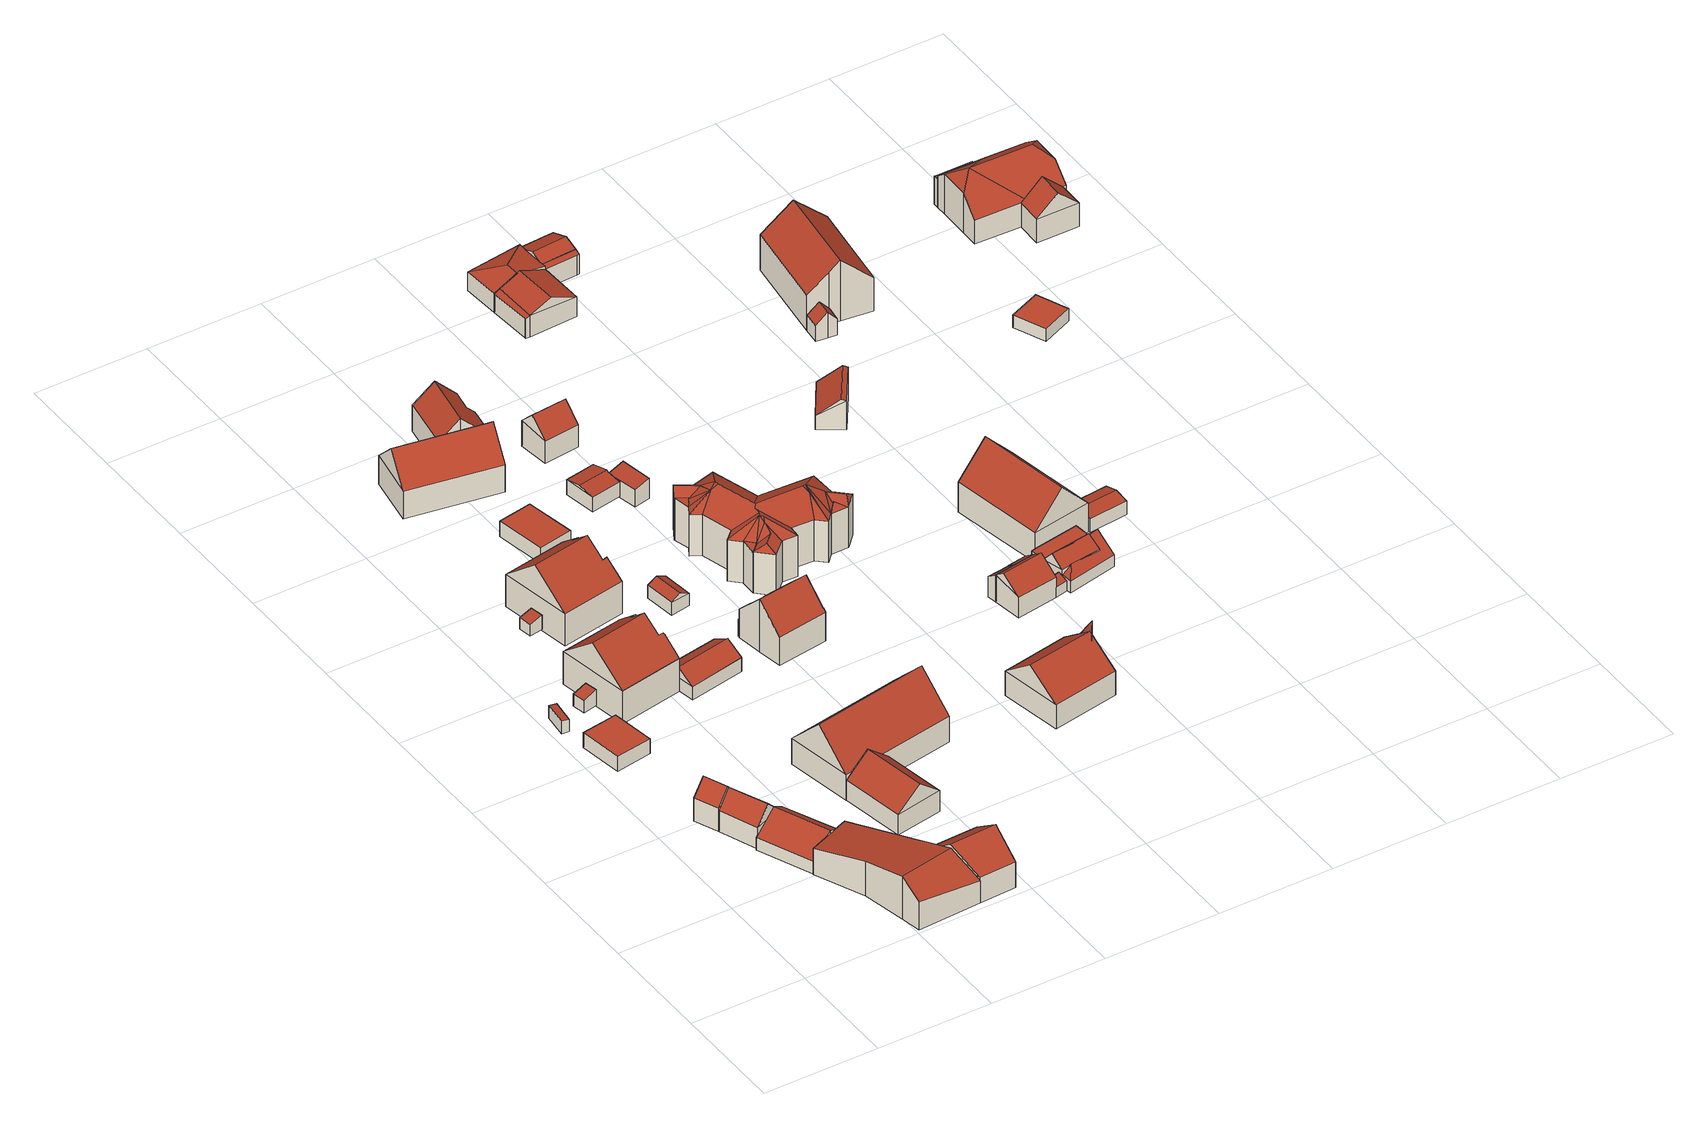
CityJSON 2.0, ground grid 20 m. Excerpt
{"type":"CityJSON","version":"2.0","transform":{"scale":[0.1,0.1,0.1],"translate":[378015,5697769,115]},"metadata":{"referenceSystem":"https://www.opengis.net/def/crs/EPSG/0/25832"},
"CityObjects":{
"building1":{"type":"Building","attributes":{"Gemeindeschluessel":"05911000","Geometrietyp2DReferenz":"3000","function":"31001_2520","roofType":"3100","measuredHeight":6.85,"storeysAboveGround":1},"geometry":[{"type":"Solid","lod":"2","boundaries":[[[[0,1,2,3]],[[4,5,1,0]],[[6,7,5,4]],[[3,2,7,6]],[[0,8,4]],[[6,9,3]],[[3,9,8,0]],[[4,8,9,6]],[[1,5,7,2]]]],"semantics":{"surfaces":[{"type":"WallSurface"},{"type":"RoofSurface"},{"type":"GroundSurface"}],"values":[[0,0,0,0,0,0,1,1,2]]}}]},
"building2":{"type":"Building","attributes":{"Gemeindeschluessel":"05911000","Geometrietyp2DReferenz":"3000","function":"51009_1610","roofType":"2100","measuredHeight":2.5},"geometry":[{"type":"Solid","lod":"2","boundaries":[[[[10,11,12,13]],[[14,15,11,10]],[[16,17,15,14]],[[13,12,17,16]],[[14,10,13,16]],[[11,15,17,12]]]],"semantics":{"surfaces":[{"type":"WallSurface"},{"type":"RoofSurface"},{"type":"GroundSurface"}],"values":[[0,0,0,0,1,2]]}}]},
"building3":{"type":"Building","attributes":{"Gemeindeschluessel":"05911000","Geometrietyp2DReferenz":"3000","function":"31001_2721","roofType":"5000","measuredHeight":6.72,"storeysAboveGround":1},"geometry":[{"type":"Solid","lod":"2","boundaries":[[[[18,1,5,19]],[[20,21,1,18]],[[22,23,21,20]],[[24,25,23,22]],[[19,5,25,24]],[[22,20,18,26,27]],[[27,26,19,24]],[[19,26,18]],[[22,27,24]],[[1,21,23,25,5]]]],"semantics":{"surfaces":[{"type":"WallSurface"},{"type":"RoofSurface"},{"type":"GroundSurface"}],"values":[[0,0,0,0,0,1,1,0,0,2]]}}]},
"building4":{"type":"Building","attributes":{"Gemeindeschluessel":"05911000","Geometrietyp2DReferenz":"3000","function":"51009_1611","roofType":"1000","measuredHeight":2.76},"geometry":[{"type":"Solid","lod":"2","boundaries":[[[[28,29,30,31]],[[32,33,29,28]],[[34,35,33,32]],[[31,30,35,34]],[[32,28,31,34]],[[29,33,35,30]]]],"semantics":{"surfaces":[{"type":"WallSurface"},{"type":"RoofSurface"},{"type":"GroundSurface"}],"values":[[0,0,0,0,1,2]]}}]},
"building5":{"type":"Building","attributes":{"Gemeindeschluessel":"05911000","Geometrietyp2DReferenz":"3000","function":"31001_2721","roofType":"3100","measuredHeight":5.11,"storeysAboveGround":1},"geometry":[{"type":"Solid","lod":"2","boundaries":[[[[36,37,38,39]],[[40,41,37,36]],[[42,43,41,40]],[[44,45,43,42]],[[46,47,45,44]],[[48,49,47,46]],[[50,51,49,48]],[[39,38,51,50]],[[44,42,40,36,46]],[[39,50,48,46,36]],[[37,41,43,45,47,49,51,38]]]],"semantics":{"surfaces":[{"type":"WallSurface"},{"type":"RoofSurface"},{"type":"GroundSurface"}],"values":[[0,0,0,0,0,0,0,0,1,1,2]]}}]},
"building6":{"type":"Building","attributes":{"Gemeindeschluessel":"05911000","Geometrietyp2DReferenz":"3000","function":"51009_1610","roofType":"2100","measuredHeight":2.95},"geometry":[{"type":"Solid","lod":"2","boundaries":[[[[52,53,54,55]],[[56,57,53,52]],[[58,59,57,56]],[[55,54,59,58]],[[56,52,55,58]],[[53,57,59,54]]]],"semantics":{"surfaces":[{"type":"WallSurface"},{"type":"RoofSurface"},{"type":"GroundSurface"}],"values":[[0,0,0,0,1,2]]}}]},
"building7":{"type":"Building","attributes":{"Gemeindeschluessel":"05911000","Geometrietyp2DReferenz":"3000","function":"31001_2721"},"children":["building7-1","building7-2"]},
"building7-1":{"type":"BuildingPart","attributes":{"roofType":"3100","measuredHeight":7.82,"storeysAboveGround":1},"parents":["building7"],"geometry":[{"type":"Solid","lod":"2","boundaries":[[[[60,61,62,63]],[[64,65,61,60]],[[66,67,65,64]],[[68,69,67,66]],[[70,71,72,69,68]],[[73,74,75,76]],[[63,62,74,73]],[[77,70,68,66,64,60,63,78]],[[73,76,79,78,63]],[[61,65,67,69,72,80,75,74,62]],[[71,70,77]],[[72,71,81,80]],[[71,77,78,81]],[[81,79,76,75,80]],[[81,78,79]]]],"semantics":{"surfaces":[{"type":"WallSurface"},{"type":"RoofSurface"},{"type":"GroundSurface"},{"type":"ClosureSurface"}],"values":[[0,0,0,0,0,0,0,1,1,2,0,3,3,3,3]]}}]},
"building7-2":{"type":"BuildingPart","attributes":{"roofType":"3100","measuredHeight":8.5,"storeysAboveGround":1},"parents":["building7"],"geometry":[{"type":"Solid","lod":"2","boundaries":[[[[82,83,72,71]],[[84,85,83,82]],[[86,76,75,85,84]],[[82,87,84]],[[71,77,88,87,82]],[[84,87,88,86]],[[83,85,75,80,72]],[[86,79,76]],[[80,81,71,72]],[[75,76,79,81,80]],[[77,78,79,86,88]],[[77,71,81,78]],[[81,79,78]]]],"semantics":{"surfaces":[{"type":"WallSurface"},{"type":"RoofSurface"},{"type":"GroundSurface"},{"type":"ClosureSurface"}],"values":[[0,0,0,0,1,1,2,0,3,3,0,3,3]]}}]},
"building8":{"type":"Building","attributes":{"Gemeindeschluessel":"05911000","Geometrietyp2DReferenz":"3000","function":"31001_1010","roofType":"5000","measuredHeight":11.48,"storeysAboveGround":2},"address":[{"country":"Germany","locality":"Bochum","thoroughfareNumber":"3","thoroughfareName":"Oveneystr."}],"geometry":[{"type":"Solid","lod":"2","boundaries":[[[[89,90,91,92]],[[93,94,90,89]],[[95,96,94,93]],[[97,98,96,95]],[[99,100,98,97]],[[101,102,100,99]],[[103,104,102,101]],[[105,106,104,103]],[[92,91,106,105]],[[107,92,105,108,109,110]],[[111,109,108,112,113,114,115]],[[115,114,99,97]],[[114,113,101,99]],[[113,112,103,101]],[[112,108,105,103]],[[111,115,97,95]],[[110,109,111,95,93]],[[107,110,93,89]],[[107,89,92]],[[90,94,96,98,100,102,104,106,91]]]],"semantics":{"surfaces":[{"type":"WallSurface"},{"type":"RoofSurface"},{"type":"GroundSurface"}],"values":[[0,0,0,0,0,0,0,0,0,1,1,0,0,0,0,0,0,0,0,2]]}}]},
"building9":{"type":"Building","attributes":{"Gemeindeschluessel":"05911000","Geometrietyp2DReferenz":"3000","function":"51009_1610","roofType":"2100","measuredHeight":2.68},"geometry":[{"type":"Solid","lod":"2","boundaries":[[[[116,117,118,119]],[[120,121,117,116]],[[122,123,121,120]],[[119,118,123,122]],[[120,116,119,122]],[[117,121,123,118]]]],"semantics":{"surfaces":[{"type":"WallSurface"},{"type":"RoofSurface"},{"type":"GroundSurface"}],"values":[[0,0,0,0,1,2]]}}]},
"building10":{"type":"Building","attributes":{"Gemeindeschluessel":"05911000","Geometrietyp2DReferenz":"3000","function":"31001_1222","roofType":"3100","measuredHeight":7.35,"storeysAboveGround":1},"geometry":[{"type":"Solid","lod":"2","boundaries":[[[[124,125,126,127]],[[128,129,125,124]],[[130,131,129,128]],[[127,126,131,130]],[[124,132,128]],[[130,133,127]],[[127,133,132,124]],[[128,132,133,130]],[[125,129,131,126]]]],"semantics":{"surfaces":[{"type":"WallSurface"},{"type":"RoofSurface"},{"type":"GroundSurface"}],"values":[[0,0,0,0,0,0,1,1,2]]}}]},
"building11":{"type":"Building","attributes":{"Gemeindeschluessel":"05911000","Geometrietyp2DReferenz":"3000","function":"31001_1010","roofType":"5000","measuredHeight":11.39,"storeysAboveGround":2},"address":[{"country":"Germany","locality":"Bochum","thoroughfareNumber":"1","thoroughfareName":"Oveneystr."}],"geometry":[{"type":"Solid","lod":"2","boundaries":[[[[134,135,136,137]],[[138,139,135,134]],[[140,141,139,138]],[[142,143,141,140]],[[144,145,143,142]],[[146,147,145,144]],[[148,149,147,146]],[[137,136,149,148]],[[138,134,137,150,151,140]],[[144,142,151,150,148,146]],[[140,151,142]],[[148,150,137]],[[135,139,141,143,145,147,149,136]]]],"semantics":{"surfaces":[{"type":"WallSurface"},{"type":"RoofSurface"},{"type":"GroundSurface"}],"values":[[0,0,0,0,0,0,0,0,1,1,0,0,2]]}}]},
"building12":{"type":"Building","attributes":{"Gemeindeschluessel":"05911000","Geometrietyp2DReferenz":"3000","function":"31001_2463","roofType":"5000","measuredHeight":4.4,"storeysAboveGround":1},"geometry":[{"type":"Solid","lod":"2","boundaries":[[[[152,153,154,155]],[[156,157,153,152]],[[158,159,157,156]],[[160,161,159,158]],[[155,154,161,160]],[[162,163,164,165]],[[165,164,166,156,167]],[[166,164,163,160,158]],[[166,158,156]],[[162,165,167,152,155]],[[167,156,152]],[[163,162,155,160]],[[153,157,159,161,154]]]],"semantics":{"surfaces":[{"type":"WallSurface"},{"type":"RoofSurface"},{"type":"GroundSurface"}],"values":[[0,0,0,0,0,1,1,0,0,0,0,0,2]]}}]},
"building13":{"type":"Building","attributes":{"Gemeindeschluessel":"05911000","Geometrietyp2DReferenz":"3000","function":"31001_1221","roofType":"5000","measuredHeight":10.91,"storeysAboveGround":2},"address":[{"country":"Germany","locality":"Bochum","thoroughfareNumber":"6","thoroughfareName":"Oveneystr."}],"geometry":[{"type":"Solid","lod":"2","boundaries":[[[[168,169,170,171]],[[172,173,169,168]],[[174,175,173,172]],[[171,170,175,174]],[[176,168,171,177]],[[176,177,174,172]],[[174,177,171]],[[168,176,172]],[[169,173,175,170]]]],"semantics":{"surfaces":[{"type":"WallSurface"},{"type":"RoofSurface"},{"type":"GroundSurface"}],"values":[[0,0,0,0,1,1,0,0,2]]}}]},
"building14":{"type":"Building","attributes":{"Gemeindeschluessel":"05911000","Geometrietyp2DReferenz":"3000","function":"31001_2463","roofType":"1000","measuredHeight":2.98,"storeysAboveGround":1},"geometry":[{"type":"Solid","lod":"2","boundaries":[[[[178,179,180,181]],[[182,183,179,178]],[[184,185,183,182]],[[181,180,185,184]],[[182,178,181,184]],[[179,183,185,180]]]],"semantics":{"surfaces":[{"type":"WallSurface"},{"type":"RoofSurface"},{"type":"GroundSurface"}],"values":[[0,0,0,0,1,2]]}}]},
"building15":{"type":"Building","attributes":{"Gemeindeschluessel":"05911000","Geometrietyp2DReferenz":"3000","function":"31001_1010"},"address":[{"country":"Germany","locality":"Bochum","thoroughfareNumber":"463","thoroughfareName":"Kemnader Str."}],"children":["building15-1","building15-2"]},
"building15-1":{"type":"BuildingPart","attributes":{"roofType":"5000","measuredHeight":8.26,"storeysAboveGround":2},"parents":["building15"],"geometry":[{"type":"Solid","lod":"2","boundaries":[[[[186,187,188,189]],[[190,191,187,186]],[[192,193,191,190]],[[194,195,193,192]],[[196,197,195,194]],[[198,199,197,196]],[[200,201,199,198]],[[202,203,204,205]],[[189,188,203,202]],[[206,200,198,196,194,192,190,186,189,207]],[[202,205,208,207,189]],[[187,191,193,195,197,199,201,209,204,203,188]],[[206,207,210]],[[201,200,206,210,209]],[[210,207,208]],[[210,208,205,204,209]]]],"semantics":{"surfaces":[{"type":"WallSurface"},{"type":"RoofSurface"},{"type":"GroundSurface"},{"type":"ClosureSurface"}],"values":[[0,0,0,0,0,0,0,0,0,1,1,2,0,3,0,3]]}}]},
"building15-2":{"type":"BuildingPart","attributes":{"roofType":"3100","measuredHeight":9.89,"storeysAboveGround":2},"parents":["building15"],"geometry":[{"type":"Solid","lod":"2","boundaries":[[[[211,212,213,214]],[[215,204,212,211]],[[205,204,215]],[[216,217,201,200,218]],[[214,213,217,216]],[[219,220,214,216]],[[211,220,219,218,206,210,208,215]],[[219,216,218]],[[220,211,214]],[[212,204,209,201,217,213]],[[215,208,205]],[[206,218,200]],[[209,210,206,200,201]],[[204,205,208,210,209]]]],"semantics":{"surfaces":[{"type":"WallSurface"},{"type":"RoofSurface"},{"type":"GroundSurface"},{"type":"ClosureSurface"}],"values":[[0,0,0,0,0,1,1,0,0,2,0,0,3,3]]}}]},
"building16":{"type":"Building","attributes":{"Gemeindeschluessel":"05911000","Geometrietyp2DReferenz":"3000","function":"31001_2463","roofType":"3100","measuredHeight":3.27,"storeysAboveGround":1},"geometry":[{"type":"Solid","lod":"2","boundaries":[[[[221,222,223,224]],[[225,226,222,221]],[[227,228,226,225]],[[224,223,228,227]],[[221,229,225]],[[227,230,224]],[[224,230,229,221]],[[225,229,230,227]],[[222,226,228,223]]]],"semantics":{"surfaces":[{"type":"WallSurface"},{"type":"RoofSurface"},{"type":"GroundSurface"}],"values":[[0,0,0,0,0,0,1,1,2]]}}]},
"building17":{"type":"Building","attributes":{"Gemeindeschluessel":"05911000","Geometrietyp2DReferenz":"3000","function":"31001_1010"},"address":[{"country":"Germany","locality":"Bochum","thoroughfareNumber":"5","thoroughfareName":"Oveneystr."}],"children":["building17-1","building17-2"]},
"building17-1":{"type":"BuildingPart","attributes":{"roofType":"3100","measuredHeight":3.64,"storeysAboveGround":2},"parents":["building17"],"geometry":[{"type":"Solid","lod":"2","boundaries":[[[[231,232,233,234]],[[235,236,232,231]],[[237,238,236,235]],[[239,240,238,237]],[[241,242,243,244]],[[234,233,242,241]],[[239,237,235,231,234,245]],[[241,244,245,234]],[[232,236,238,240,246,243,242,233]],[[240,239,245,246]],[[243,246,245,244]]]],"semantics":{"surfaces":[{"type":"WallSurface"},{"type":"RoofSurface"},{"type":"GroundSurface"},{"type":"ClosureSurface"}],"values":[[0,0,0,0,0,0,1,1,2,3,3]]}}]},
"building17-2":{"type":"BuildingPart","attributes":{"roofType":"3100","measuredHeight":9.78,"storeysAboveGround":2},"parents":["building17"],"geometry":[{"type":"Solid","lod":"2","boundaries":[[[[247,240,239,248]],[[249,250,240,247]],[[251,252,250,249]],[[253,254,252,251]],[[255,256,254,253]],[[257,258,256,255]],[[259,260,258,257]],[[261,262,260,259]],[[263,264,262,261]],[[265,243,264,263]],[[244,243,265]],[[259,257,255,253,251,261]],[[249,247,248,265,263,261,251]],[[246,240,250,252,254,256,258,260,262,264,243]],[[245,244,265,248,239]],[[240,246,245,239]],[[246,243,244,245]]]],"semantics":{"surfaces":[{"type":"WallSurface"},{"type":"RoofSurface"},{"type":"GroundSurface"},{"type":"ClosureSurface"}],"values":[[0,0,0,0,0,0,0,0,0,0,0,1,1,2,0,3,3]]}}]},
"building18":{"type":"Building","attributes":{"Gemeindeschluessel":"05911000","Geometrietyp2DReferenz":"3000","function":"31001_2463","roofType":"5000","measuredHeight":3.3,"storeysAboveGround":1},"geometry":[{"type":"Solid","lod":"2","boundaries":[[[[266,267,268,269]],[[270,271,267,266]],[[272,273,271,270]],[[274,275,273,272]],[[269,268,275,274]],[[276,266,269,277]],[[270,276,277,274,272]],[[274,277,269]],[[266,276,270]],[[267,271,273,275,268]]]],"semantics":{"surfaces":[{"type":"WallSurface"},{"type":"RoofSurface"},{"type":"GroundSurface"}],"values":[[0,0,0,0,0,1,1,0,0,2]]}}]},
"building19":{"type":"Building","attributes":{"Gemeindeschluessel":"05911000","Geometrietyp2DReferenz":"3000","function":"31001_2463","roofType":"2100","measuredHeight":3.76,"storeysAboveGround":1},"geometry":[{"type":"Solid","lod":"2","boundaries":[[[[278,279,280,281]],[[282,283,279,278]],[[284,285,283,282]],[[286,287,285,284]],[[281,280,287,286]],[[284,282,278,281,286]],[[279,283,285,287,280]]]],"semantics":{"surfaces":[{"type":"WallSurface"},{"type":"RoofSurface"},{"type":"GroundSurface"}],"values":[[0,0,0,0,0,1,2]]}}]},
"building20":{"type":"Building","attributes":{"Gemeindeschluessel":"05911000","Geometrietyp2DReferenz":"3000","function":"31001_1010","roofType":"3100","measuredHeight":7.2,"storeysAboveGround":1},"geometry":[{"type":"Solid","lod":"2","boundaries":[[[[288,289,290,291]],[[292,293,289,288]],[[294,295,293,292]],[[291,290,295,294]],[[288,296,292]],[[294,297,291]],[[291,297,296,288]],[[292,296,297,294]],[[289,293,295,290]]]],"semantics":{"surfaces":[{"type":"WallSurface"},{"type":"RoofSurface"},{"type":"GroundSurface"}],"values":[[0,0,0,0,0,0,1,1,2]]}}]},
"building21":{"type":"Building","attributes":{"Gemeindeschluessel":"05911000","Geometrietyp2DReferenz":"3000","function":"31001_1010"},"address":[{"country":"Germany","locality":"Bochum","thoroughfareNumber":"8","thoroughfareName":"Oveneystr."}],"children":["building21-1","building21-2"]},
"building21-1":{"type":"BuildingPart","attributes":{"roofType":"5000","measuredHeight":8.84,"storeysAboveGround":1},"parents":["building21"],"geometry":[{"type":"Solid","lod":"2","boundaries":[[[[298,299,300,301]],[[302,303,299,298]],[[304,305,306,303,302]],[[307,308,309,310]],[[301,300,308,307]],[[311,304,302,298,312,313]],[[310,313,312,301,307]],[[301,312,298]],[[299,303,306,309,308,300]],[[305,304,314]],[[306,305,314,310,309]],[[314,304,311]],[[314,311,313,310]]]],"semantics":{"surfaces":[{"type":"WallSurface"},{"type":"RoofSurface"},{"type":"GroundSurface"},{"type":"ClosureSurface"}],"values":[[0,0,0,0,0,1,1,0,2,0,3,0,3]]}}]},
"building21-2":{"type":"BuildingPart","attributes":{"roofType":"2100","measuredHeight":9.35,"storeysAboveGround":1},"parents":["building21"],"geometry":[{"type":"Solid","lod":"2","boundaries":[[[[315,316,306,305]],[[317,310,309,316,315]],[[305,314,311,317,315]],[[306,316,309]],[[313,310,317,311]],[[306,309,310,314,305]],[[310,313,311,314]]]],"semantics":{"surfaces":[{"type":"WallSurface"},{"type":"RoofSurface"},{"type":"GroundSurface"},{"type":"ClosureSurface"}],"values":[[0,0,1,2,0,3,3]]}}]},
"building22":{"type":"Building","attributes":{"Gemeindeschluessel":"05911000","Geometrietyp2DReferenz":"3000","function":"31001_1010"},"address":[{"country":"Germany","locality":"Bochum","thoroughfareNumber":"7","thoroughfareName":"Oveneystr."}],"children":["building22-1","building22-2","building22-3","building22-4"]},
"building22-1":{"type":"BuildingPart","attributes":{"roofType":"5000","measuredHeight":10.61,"storeysAboveGround":2},"parents":["building22"],"geometry":[{"type":"Solid","lod":"2","boundaries":[[[[318,319,320,321,322]],[[323,324,325,326]],[[327,328,324,323]],[[329,330,328,327]],[[331,332,330,329]],[[333,334,335,332,331]],[[336,337,338,339]],[[340,341,337,336]],[[342,343,341,340]],[[344,345,343,342]],[[346,347,345,344]],[[348,349,347,346]],[[350,351,349,348]],[[352,353,354,351,350]],[[355,356,357,358,359]],[[360,361,356,355]],[[362,363,361,360]],[[364,365,363,362]],[[366,367,365,364]],[[322,321,367,366]],[[368,366,364,369]],[[370,371,369,364,362,372]],[[373,374,372,362,360,375]],[[360,355,375]],[[359,376,377,378]],[[359,378,379]],[[355,359,379]],[[375,355,379]],[[379,373,375]],[[380,378,377,381,352,382]],[[352,350,382]],[[382,350,348,380]],[[378,380,348,346,379]],[[374,373,379,346,344,383]],[[384,383,344,342,385]],[[385,342,340,386]],[[387,386,340,336,388]],[[336,339,388]],[[388,339,389,387]],[[390,384,385]],[[390,385,386]],[[390,386,387]],[[390,387,389]],[[390,389,391,333]],[[333,331,390]],[[331,329,390]],[[372,374,383,384,390,329,327,370]],[[370,327,323,371]],[[368,369,371]],[[392,393,368]],[[392,368,371]],[[326,392,371]],[[371,323,326]],[[393,392,394,318,395]],[[318,322,395]],[[393,395,322,366,368]],[[320,396,325,324,328,330,332,335,397,338,337,341,343,345,347,349,351,354,398,357,356,361,363,365,367,321]],[[319,318,394]],[[320,319,394,392,396]],[[396,392,326,325]],[[334,333,391]],[[335,334,391,389,397]],[[397,389,339,338]],[[353,352,381]],[[354,353,381,377,398]],[[376,359,358]],[[398,377,376,358,357]]]],"semantics":{"surfaces":[{"type":"WallSurface"},{"type":"RoofSurface"},{"type":"GroundSurface"},{"type":"ClosureSurface"}],"values":[[0,0,0,0,0,0,0,0,0,0,0,0,0,0,0,0,0,0,0,0,1,1,1,1,1,1,1,1,1,1,1,1,1,1,1,1,1,0,1,1,1,1,1,1,1,1,1,1,1,1,1,1,1,1,1,1,2,0,3,3,0,3,3,0,3,0,3]]}}]},
"building22-2":{"type":"BuildingPart","attributes":{"roofType":"2100","measuredHeight":7.9,"storeysAboveGround":2},"parents":["building22"],"geometry":[{"type":"Solid","lod":"2","boundaries":[[[[399,339,338,335,334]],[[399,334,391,400]],[[338,397,335]],[[339,399,400,389]],[[397,338,339,389]],[[389,400,391]],[[335,397,389,391,334]]]],"semantics":{"surfaces":[{"type":"WallSurface"},{"type":"RoofSurface"},{"type":"GroundSurface"},{"type":"ClosureSurface"}],"values":[[0,1,2,0,3,0,3]]}}]},
"building22-3":{"type":"BuildingPart","attributes":{"roofType":"2100","measuredHeight":8.3,"storeysAboveGround":2},"parents":["building22"],"geometry":[{"type":"Solid","lod":"2","boundaries":[[[[358,357,354,353]],[[381,401,376,358,353]],[[398,354,357]],[[376,401,377]],[[357,358,376,377,398]],[[377,401,381]],[[354,398,377,381,353]]]],"semantics":{"surfaces":[{"type":"WallSurface"},{"type":"RoofSurface"},{"type":"GroundSurface"},{"type":"ClosureSurface"}],"values":[[0,1,2,0,3,0,3]]}}]},
"building22-4":{"type":"BuildingPart","attributes":{"roofType":"2100","measuredHeight":7.89,"storeysAboveGround":2},"parents":["building22"],"geometry":[{"type":"Solid","lod":"2","boundaries":[[[[402,326,325,320,319]],[[402,319,394,403]],[[325,396,320]],[[326,402,403,392]],[[396,325,326,392]],[[392,403,394]],[[320,396,392,394,319]]]],"semantics":{"surfaces":[{"type":"WallSurface"},{"type":"RoofSurface"},{"type":"GroundSurface"},{"type":"ClosureSurface"}],"values":[[0,1,2,0,3,0,3]]}}]},
"building23":{"type":"Building","attributes":{"Gemeindeschluessel":"05911000","Geometrietyp2DReferenz":"3000","function":"31001_1010"},"children":["building23-1","building23-2","building23-3"]},
"building23-1":{"type":"BuildingPart","attributes":{"roofType":"2100","measuredHeight":2.54,"storeysAboveGround":1},"parents":["building23"],"geometry":[{"type":"Solid","lod":"2","boundaries":[[[[404,405,406,407]],[[408,409,405,404]],[[410,411,409,408]],[[404,407,410,408]],[[406,405,409,411]],[[411,410,407,406]]]],"semantics":{"surfaces":[{"type":"WallSurface"},{"type":"RoofSurface"},{"type":"GroundSurface"},{"type":"ClosureSurface"}],"values":[[0,0,0,1,2,3]]}}]},
"building23-2":{"type":"BuildingPart","attributes":{"roofType":"2100","measuredHeight":5,"storeysAboveGround":1},"parents":["building23"],"geometry":[{"type":"Solid","lod":"2","boundaries":[[[[412,413,414,415]],[[416,417,413,412]],[[418,419,417,416]],[[416,412,415,418]],[[413,417,419,414]],[[419,418,415,414]]]],"semantics":{"surfaces":[{"type":"WallSurface"},{"type":"RoofSurface"},{"type":"GroundSurface"},{"type":"ClosureSurface"}],"values":[[0,0,0,1,2,3]]}}]},
"building23-3":{"type":"BuildingPart","attributes":{"roofType":"5000","measuredHeight":6.33,"storeysAboveGround":1},"parents":["building23"],"geometry":[{"type":"Solid","lod":"2","boundaries":[[[[420,415,414,421,422]],[[422,421,411,410,423]],[[424,425,422,423]],[[426,420,425,424]],[[422,425,420]],[[426,424,423]],[[414,419,427,406,411,421]],[[419,418,415,420,426,427]],[[414,415,418,419]],[[410,407,406,427,426,423]],[[411,406,407,410]]]],"semantics":{"surfaces":[{"type":"WallSurface"},{"type":"RoofSurface"},{"type":"GroundSurface"},{"type":"ClosureSurface"}],"values":[[0,0,1,1,0,0,2,0,3,0,3]]}}]},
"building24":{"type":"Building","attributes":{"Gemeindeschluessel":"05911000","Geometrietyp2DReferenz":"3000","function":"51009_1610","roofType":"2100","measuredHeight":5.07},"geometry":[{"type":"Solid","lod":"2","boundaries":[[[[426,427,428,429]],[[418,419,427,426]],[[430,417,419,418]],[[429,428,417,430]],[[418,426,429,430]],[[427,419,417,428]]]],"semantics":{"surfaces":[{"type":"WallSurface"},{"type":"RoofSurface"},{"type":"GroundSurface"}],"values":[[0,0,0,0,1,2]]}}]},
"building25":{"type":"Building","attributes":{"Gemeindeschluessel":"05911000","Geometrietyp2DReferenz":"3000","function":"31001_1010"},"address":[{"country":"Germany","locality":"Bochum","thoroughfareNumber":"461","thoroughfareName":"Kemnader Str."}],"children":["building25-1","building25-2","building25-3","building25-4","building25-5"]},
"building25-1":{"type":"BuildingPart","attributes":{"roofType":"3100","measuredHeight":4.91,"storeysAboveGround":1},"parents":["building25"],"geometry":[{"type":"Solid","lod":"2","boundaries":[[[[431,432,433,434]],[[435,436,432,431]],[[431,437,435]],[[434,438,439,437,431]],[[435,437,439,440,441]],[[432,436,442,433]],[[442,436,435,441]],[[433,442,441,434]],[[439,438,440]],[[440,438,434,441]]]],"semantics":{"surfaces":[{"type":"WallSurface"},{"type":"RoofSurface"},{"type":"GroundSurface"},{"type":"ClosureSurface"}],"values":[[0,0,0,1,1,2,3,3,0,3]]}}]},
"building25-2":{"type":"BuildingPart","attributes":{"roofType":"2100","measuredHeight":3.97,"storeysAboveGround":1},"parents":["building25"],"geometry":[{"type":"Solid","lod":"2","boundaries":[[[[443,444,436,435]],[[445,446,444,443]],[[447,448,446,445]],[[443,435,441,447,445]],[[442,436,444,446,448]],[[447,441,442,448]],[[442,441,435,436]]]],"semantics":{"surfaces":[{"type":"WallSurface"},{"type":"RoofSurface"},{"type":"GroundSurface"},{"type":"ClosureSurface"}],"values":[[0,0,0,1,2,3,3]]}}]},
"building25-3":{"type":"BuildingPart","attributes":{"roofType":"5000","measuredHeight":5.28,"storeysAboveGround":1},"parents":["building25"],"geometry":[{"type":"Solid","lod":"2","boundaries":[[[[449,450,451,452,453]],[[454,434,433,450,449]],[[449,455,454]],[[453,456,457,458,455,449]],[[459,460,440,438,454,455,458]],[[451,450,433,442,448,461,462]],[[452,456,453]],[[451,462,456,452]],[[441,440,460,463,447]],[[434,454,438]],[[433,434,441,442]],[[434,438,440,441]],[[448,442,441,447]],[[463,460,459]],[[448,447,463,464,461]],[[463,459,458,464]],[[462,461,464,456]],[[464,458,457,456]]]],"semantics":{"surfaces":[{"type":"WallSurface"},{"type":"RoofSurface"},{"type":"GroundSurface"},{"type":"ClosureSurface"}],"values":[[0,0,1,1,1,2,0,3,0,0,3,3,3,0,3,3,3,3]]}}]},
"building25-4":{"type":"BuildingPart","attributes":{"roofType":"3100","measuredHeight":5.53,"storeysAboveGround":1},"parents":["building25"],"geometry":[{"type":"Solid","lod":"2","boundaries":[[[[465,466,448,463]],[[467,468,466,465]],[[465,469,467]],[[463,459,470,469,465]],[[467,469,470,457,456]],[[466,468,462,461,448]],[[468,467,456,462]],[[448,461,464,463]],[[461,462,456,464]],[[470,459,458,457]],[[458,459,463,464]],[[457,458,464,456]]]],"semantics":{"surfaces":[{"type":"WallSurface"},{"type":"RoofSurface"},{"type":"GroundSurface"},{"type":"ClosureSurface"}],"values":[[0,0,0,1,1,2,3,3,3,0,3,3]]}}]},
"building25-5":{"type":"BuildingPart","attributes":{"roofType":"2100","measuredHeight":3.93,"storeysAboveGround":1},"parents":["building25"],"geometry":[{"type":"Solid","lod":"2","boundaries":[[[[452,451,471,472]],[[473,474,468,467]],[[472,471,474,473]],[[467,456,452,472,473]],[[451,462,468,474,471]],[[451,452,456,462]],[[456,462,456,467]],[[468,462,456,467]]]],"semantics":{"surfaces":[{"type":"WallSurface"},{"type":"RoofSurface"},{"type":"GroundSurface"},{"type":"ClosureSurface"}],"values":[[0,0,0,1,2,3,0,3]]}}]},
"building26":{"type":"Building","attributes":{"Gemeindeschluessel":"05911000","Geometrietyp2DReferenz":"3000","function":"31001_2723","roofType":"5000","measuredHeight":4.84,"storeysAboveGround":1},"geometry":[{"type":"Solid","lod":"2","boundaries":[[[[475,476,477,478]],[[479,480,476,475]],[[481,482,480,479]],[[483,484,482,481]],[[485,486,484,483]],[[478,477,486,485]],[[483,487,488,485]],[[488,487,481]],[[488,481,479]],[[488,479,475]],[[475,478,488]],[[485,488,478]],[[481,487,483]],[[476,480,482,484,486,477]]]],"semantics":{"surfaces":[{"type":"WallSurface"},{"type":"RoofSurface"},{"type":"GroundSurface"}],"values":[[0,0,0,0,0,0,1,1,1,1,1,0,0,2]]}}]},
"building27":{"type":"Building","attributes":{"Gemeindeschluessel":"05911000","Geometrietyp2DReferenz":"3000","function":"51009_1610","roofType":"5000","measuredHeight":4.65},"geometry":[{"type":"Solid","lod":"2","boundaries":[[[[483,484,486,489]],[[481,482,484,483]],[[490,480,482,481]],[[491,476,480,490]],[[492,493,476,491]],[[494,495,493,492]],[[496,497,495,494]],[[489,486,497,496]],[[489,496,498]],[[499,500,483,498,496,494]],[[499,492,491,490,481,500]],[[489,498,483]],[[483,500,481]],[[492,499,494]],[[484,482,480,476,493,495,497,486]]]],"semantics":{"surfaces":[{"type":"WallSurface"},{"type":"RoofSurface"},{"type":"GroundSurface"}],"values":[[0,0,0,0,0,0,0,0,1,1,1,0,0,0,2]]}}]},
"building28":{"type":"Building","attributes":{"Gemeindeschluessel":"05911000","Geometrietyp2DReferenz":"3000","function":"51009_1610","roofType":"1000","measuredHeight":2.56},"geometry":[{"type":"Solid","lod":"2","boundaries":[[[[501,502,477,478]],[[503,504,502,501]],[[505,506,504,503]],[[507,493,506,505]],[[475,476,493,507]],[[478,477,476,475]],[[507,505,503,501,478,475]],[[502,504,506,493,476,477]]]],"semantics":{"surfaces":[{"type":"WallSurface"},{"type":"RoofSurface"},{"type":"GroundSurface"}],"values":[[0,0,0,0,0,0,1,2]]}}]},
"building29":{"type":"Building","attributes":{"Gemeindeschluessel":"05911000","Geometrietyp2DReferenz":"3000","function":"31001_1010","roofType":"3100","measuredHeight":11.16,"storeysAboveGround":2},"address":[{"country":"Germany","locality":"Bochum","thoroughfareNumber":"10","thoroughfareName":"Oveneystr."}],"geometry":[{"type":"Solid","lod":"2","boundaries":[[[[508,509,510,511]],[[512,504,509,508]],[[513,514,504,512]],[[511,510,514,513]],[[508,515,512]],[[513,516,511]],[[511,516,515,508]],[[512,515,516,513]],[[509,504,514,510]]]],"semantics":{"surfaces":[{"type":"WallSurface"},{"type":"RoofSurface"},{"type":"GroundSurface"}],"values":[[0,0,0,0,0,0,1,1,2]]}}]},
"building30":{"type":"Building","attributes":{"Gemeindeschluessel":"05911000","Geometrietyp2DReferenz":"3000","function":"31001_2723","roofType":"3100","measuredHeight":5.71,"storeysAboveGround":1},"geometry":[{"type":"Solid","lod":"2","boundaries":[[[[517,518,519,520]],[[521,522,518,517]],[[523,524,522,521]],[[520,519,524,523]],[[517,525,521]],[[523,526,520]],[[520,526,525,517]],[[521,525,526,523]],[[518,522,524,519]]]],"semantics":{"surfaces":[{"type":"WallSurface"},{"type":"RoofSurface"},{"type":"GroundSurface"}],"values":[[0,0,0,0,0,0,1,1,2]]}}]},
"building31":{"type":"Building","attributes":{"Gemeindeschluessel":"05911000","Geometrietyp2DReferenz":"3000","function":"31001_1313","roofType":"3100","measuredHeight":3.09,"storeysAboveGround":1},"geometry":[{"type":"Solid","lod":"2","boundaries":[[[[527,528,529,530]],[[531,532,528,527]],[[533,534,532,531]],[[530,529,534,533]],[[527,535,531]],[[533,536,530]],[[530,536,535,527]],[[531,535,536,533]],[[528,532,534,529]]]],"semantics":{"surfaces":[{"type":"WallSurface"},{"type":"RoofSurface"},{"type":"GroundSurface"}],"values":[[0,0,0,0,0,0,1,1,2]]}}]},
"building32":{"type":"Building","attributes":{"Gemeindeschluessel":"05911000","Geometrietyp2DReferenz":"3000","function":"31001_1010"},"address":[{"country":"Germany","locality":"Bochum","thoroughfareNumber":"9","thoroughfareName":"Oveneystr."}],"children":["building32-1","building32-2"]},
"building32-1":{"type":"BuildingPart","attributes":{"roofType":"3100","measuredHeight":11.26,"storeysAboveGround":2},"parents":["building32"],"geometry":[{"type":"Solid","lod":"2","boundaries":[[[[537,538,539,540,541]],[[542,543,544,545,546]],[[547,548,543,542]],[[549,550,548,547]],[[551,552,550,549]],[[541,540,552,551]],[[542,546,537,541,547]],[[551,549,547,541]],[[539,553,544,543,548,550,552,540]],[[545,554,538,537,546]],[[544,553,554,545]],[[553,539,538,554]]]],"semantics":{"surfaces":[{"type":"WallSurface"},{"type":"RoofSurface"},{"type":"GroundSurface"},{"type":"ClosureSurface"}],"values":[[0,0,0,0,0,0,1,1,2,0,3,3]]}}]},
"building32-2":{"type":"BuildingPart","attributes":{"roofType":"3100","measuredHeight":4.75,"storeysAboveGround":2},"parents":["building32"],"geometry":[{"type":"Solid","lod":"2","boundaries":[[[[555,556,557,558]],[[545,544,556,555]],[[559,560,539,538]],[[558,557,560,559]],[[545,555,558,554]],[[559,538,554,558]],[[556,544,553,539,560,557]],[[544,545,554,553]],[[539,553,554,538]]]],"semantics":{"surfaces":[{"type":"WallSurface"},{"type":"RoofSurface"},{"type":"GroundSurface"},{"type":"ClosureSurface"}],"values":[[0,0,0,0,1,1,2,3,3]]}}]},
"building33":{"type":"Building","attributes":{"Gemeindeschluessel":"05911000","Geometrietyp2DReferenz":"3000","function":"31001_2463","roofType":"1000","measuredHeight":2.37,"storeysAboveGround":1},"geometry":[{"type":"Solid","lod":"2","boundaries":[[[[561,562,563,564]],[[565,566,562,561]],[[567,568,566,565]],[[564,563,568,567]],[[565,561,564,567]],[[562,566,568,563]]]],"semantics":{"surfaces":[{"type":"WallSurface"},{"type":"RoofSurface"},{"type":"GroundSurface"}],"values":[[0,0,0,0,1,2]]}}]},
"building34":{"type":"Building","attributes":{"Gemeindeschluessel":"05911000","Geometrietyp2DReferenz":"3000","function":"31001_1010"},"address":[{"country":"Germany","locality":"Bochum","thoroughfareNumber":"11","thoroughfareName":"Oveneystr."}],"children":["building34-1","building34-2","building34-3"]},
"building34-1":{"type":"BuildingPart","attributes":{"roofType":"3300","measuredHeight":9.49,"storeysAboveGround":1},"parents":["building34"],"geometry":[{"type":"Solid","lod":"2","boundaries":[[[[569,570,571,572]],[[573,574,570,569]],[[575,576,577,574,573]],[[578,579,580,581]],[[582,583,579,578]],[[584,585,583,582]],[[586,587,585,584]],[[588,589,587,586]],[[590,591,589,588]],[[592,591,590]],[[593,594,595]],[[572,571,593,595]],[[584,596,586]],[[569,597,573]],[[582,578,597,596,584]],[[581,598,599,575,573,597,578]],[[590,588,586,596,597,600]],[[572,595,600,597,569]],[[570,574,577,601,580,579,583,585,587,589,591,602,593,571]],[[576,575,599,603]],[[601,577,576,603]],[[603,599,598]],[[580,601,603,598,581]],[[592,590,600,604]],[[591,592,604,602]],[[604,600,595,594]],[[604,594,593,602]]]],"semantics":{"surfaces":[{"type":"WallSurface"},{"type":"RoofSurface"},{"type":"GroundSurface"},{"type":"ClosureSurface"}],"values":[[0,0,0,0,0,0,0,0,0,0,0,0,1,1,1,1,1,1,2,0,3,0,3,0,3,0,3]]}}]},
"building34-2":{"type":"BuildingPart","attributes":{"roofType":"1000","measuredHeight":5.17,"storeysAboveGround":1},"parents":["building34"],"geometry":[{"type":"Solid","lod":"2","boundaries":[[[[605,606,577,576]],[[607,608,606,605]],[[609,581,580,608,607]],[[598,609,607,605,576,603]],[[606,608,580,601,577]],[[581,609,598]],[[580,581,598,603,601]],[[601,603,576,577]]]],"semantics":{"surfaces":[{"type":"WallSurface"},{"type":"RoofSurface"},{"type":"GroundSurface"},{"type":"ClosureSurface"}],"values":[[0,0,0,1,2,0,3,3]]}}]},
"building34-3":{"type":"BuildingPart","attributes":{"roofType":"3100","measuredHeight":7.87,"storeysAboveGround":1},"parents":["building34"],"geometry":[{"type":"Solid","lod":"2","boundaries":[[[[610,611,591,592]],[[612,613,611,610]],[[594,593,613,612]],[[614,615,616,595]],[[616,615,610,592]],[[595,616,592,604,594]],[[614,595,594,612]],[[615,614,612,610]],[[602,591,611,613,593]],[[602,604,592,591]],[[593,594,604,602]]]],"semantics":{"surfaces":[{"type":"WallSurface"},{"type":"RoofSurface"},{"type":"GroundSurface"},{"type":"ClosureSurface"}],"values":[[0,0,0,1,1,0,0,0,2,3,3]]}}]}
},
"vertices":[
[124,379,59],[124,379,16],[108,420,16],[108,420,59],[80,359,59],[80,359,16],[63,401,59],[63,401,16],[102,369,85],[85,410,85],
[18,707,54],[18,707,31],[5,709,31],[5,709,55],[13,665,54],[13,665,31],[1,666,55],[1,666,31],
[124,379,60],[80,359,56],[131,382,53],[131,382,16],[158,316,53],[158,316,16],[106,293,55],[106,293,16],[103,370,83],[131,304,83],
[76,636,55],[76,636,27],[13,626,27],[13,626,55],[88,560,55],[88,560,27],[25,550,55],[25,550,27],
[144,310,68],[144,310,17],[106,293,17],[106,293,43],[158,316,59],[158,316,17],[164,318,55],[164,318,17],[205,225,55],[205,225,17],[185,216,68],[185,216,17],[142,197,40],[142,197,17],[102,291,40],[102,291,17],
[76,718,61],[76,718,31],[52,714,31],[52,714,53],[81,696,61],[81,696,31],[56,691,53],[56,691,31],
[179,111,81],[179,111,16],[195,36,16],[195,36,95],[142,197,65],[142,197,16],[205,225,62],[205,225,16],[219,231,61],[219,231,16],[272,105,85],[272,105,65],[272,105,16],[202,0,68],[202,0,16],[313,6,16],[313,6,57],[287,69,92],[293,55,95],[310,14,63],[293,55,16],[293,55,64],
[373,109,65],[373,109,16],[377,9,64],[377,9,16],[313,6,63],[375,60,101],[292,56,101],
[187,753,91],[187,753,30],[181,787,30],[181,787,91],[177,751,91],[177,751,30],[188,692,91],[188,692,30],[197,694,91],[197,694,30],[198,691,91],[198,691,30],[203,659,91],[203,659,30],[91,639,91],[91,639,30],[68,767,91],[68,767,30],[187,753,120],[79,703,145],[182,722,145],[177,751,120],[188,692,120],[91,639,92],[203,659,92],[198,691,118],[197,694,120],
[104,910,64],[104,910,37],[81,906,37],[81,906,58],[108,887,64],[108,887,37],[85,883,58],[85,883,37],
[379,220,58],[379,220,19],[360,332,19],[360,332,58],[297,206,56],[297,206,19],[278,318,56],[278,318,19],[340,213,92],[320,325,92],
[207,985,95],[207,985,35],[94,965,35],[94,965,95],[213,952,123],[213,952,35],[203,951,123],[203,951,35],[215,888,122],[215,888,35],[224,890,122],[224,890,35],[230,857,95],[230,857,35],[117,837,95],[117,837,35],[106,902,149],[209,920,149],
[306,649,56],[306,649,31],[296,708,31],[296,708,56],[208,630,56],[208,630,31],[203,659,56],[203,659,31],[198,691,56],[198,691,31],[296,708,57],[198,691,57],[203,661,75],[301,679,75],[203,659,74],[306,649,57],
[461,471,66],[461,471,18],[257,435,18],[257,435,66],[482,354,66],[482,354,18],[278,318,66],[278,318,18],[471,412,127],[267,376,127],
[229,1109,76],[229,1109,47],[169,1098,47],[169,1098,76],[245,1022,76],[245,1022,47],[185,1011,76],[185,1011,47],
[266,1366,99],[266,1366,51],[231,1372,51],[231,1372,133],[259,1330,99],[259,1330,51],[273,1328,86],[273,1328,51],[264,1275,87],[264,1275,51],[252,1277,99],[252,1277,51],[250,1268,99],[250,1268,51],[247,1269,102],[247,1269,51],[195,1378,99],[195,1378,51],[179,1281,51],[179,1281,99],[244,1269,105],[214,1275,134],[185,1280,105],[214,1275,51],[214,1275,105],
[84,1297,105],[84,1297,51],[69,1207,51],[69,1207,102],[179,1281,105],[231,1180,102],[231,1180,51],[247,1269,105],[239,1225,150],[77,1252,150],
[326,823,55],[326,823,32],[319,877,32],[319,877,55],[291,817,56],[291,817,32],[284,871,57],[284,871,32],[308,820,65],[301,874,65],
[369,727,62],[369,727,31],[359,725,31],[359,725,67],[370,723,62],[370,723,31],[394,726,51],[394,726,31],[394,725,51],[394,725,31],[348,724,62],[348,724,31],[349,720,31],[349,720,62],[359,721,67],[359,721,31],
[394,725,85],[394,725,84],[438,731,85],[438,731,31],[444,687,129],[444,687,31],[449,648,90],[449,648,31],[450,648,90],[450,648,31],[450,643,85],[450,643,31],[361,630,84],[361,630,31],[354,674,129],[354,674,31],[347,719,84],[347,719,31],[349,720,84],
[356,1133,81],[356,1133,53],[303,1123,53],[303,1123,81],[362,1101,85],[362,1101,53],[367,1077,80],[367,1077,53],[313,1067,80],[313,1067,53],[362,1105,86],[308,1095,86],
[362,1101,82],[362,1101,51],[367,1077,51],[367,1077,83],[392,1107,89],[392,1107,51],[402,1051,89],[402,1051,51],[373,1045,83],[373,1045,51],
[373,1261,103],[373,1261,55],[309,1255,55],[309,1255,103],[378,1208,96],[378,1208,55],[315,1201,96],[315,1201,55],[375,1238,127],[312,1232,127],
[605,392,74],[605,392,28],[625,284,28],[625,284,73],[723,414,74],[723,414,28],[728,386,96],[728,386,91],[728,386,28],[743,305,73],[743,305,28],[734,356,28],[734,356,113],[733,361,115],[615,339,116],[733,360,116],[730,374,102],
[746,374,121],[746,374,28],[734,356,121],
[436,819,89],[436,819,87],[436,819,12],[460,794,12],[460,794,89],[419,864,89],[419,864,12],[436,847,12],[436,847,89],[436,880,89],[436,880,12],[421,935,89],[421,935,12],[404,945,89],[404,945,12],[414,961,89],[414,961,88],[414,961,12],[423,1018,89],[423,1018,12],[406,989,12],[406,989,89],[450,1002,89],[450,1002,12],[489,1013,89],[489,1013,12],[514,929,89],[514,929,12],[610,924,89],[610,924,12],[612,879,89],[612,879,12],[635,857,89],[635,857,12],[614,835,89],[614,835,88],[614,835,12],[569,820,89],[569,820,12],[583,835,12],[583,835,88],[583,835,89],[553,835,89],[553,835,12],[514,837,89],[514,837,12],[513,817,89],[513,817,12],[486,818,89],[486,818,12],[475,849,108],[478,855,113],[478,868,113],[475,862,114],[477,878,114],[563,881,118],[482,884,118],[567,870,112],[585,838,89],[597,850,89],[597,873,99],[569,883,117],[597,872,99],[611,837,89],[620,850,99],[481,886,118],[461,954,117],[462,964,115],[448,983,101],[448,983,100],[415,1004,100],[424,978,89],[449,956,110],[417,967,89],[450,832,89],[474,831,100],[444,826,89],[456,814,100],[450,832,12],[424,978,12],[597,850,12],
[406,989,91],[424,978,91],
[597,850,95],
[436,847,91],[450,832,91],
[817,575,51],[817,575,25],[795,570,25],[795,570,51],[820,558,44],[820,558,25],[798,553,44],[798,553,25],
[714,609,63],[714,609,25],[717,592,25],[717,592,75],[753,614,63],[753,614,25],[756,598,75],[756,598,25],
[717,592,76],[725,542,25],[725,542,63],[798,553,63],[793,586,89],[720,575,89],[790,604,76],[790,604,25],
[787,620,25],[787,620,64],[753,614,64],
[588,1604,109],[588,1604,73],[527,1600,73],[527,1600,109],[592,1548,113],[592,1548,73],[590,1571,122],[527,1586,115],[528,1567,122],[529,1549,115],[529,1545,113],[529,1545,73],
[592,1538,109],[592,1538,73],[588,1538,109],[588,1538,73],[530,1535,109],[530,1535,73],
[431,1594,108],[431,1594,73],[436,1528,73],[436,1528,108],[436,1528,109],[527,1600,115],[477,1557,126],[446,1529,113],[461,1530,119],[478,1531,126],[502,1533,121],[530,1535,115],[478,1531,73],[446,1529,73],[530,1535,110],[478,1531,111],
[533,1454,110],[533,1454,73],[449,1450,113],[449,1450,73],[487,1452,129],[483,1532,129],
[441,1453,73],[441,1453,109],[441,1450,109],[441,1450,73],
[870,622,50],[870,622,24],[814,614,24],[814,614,50],[870,617,55],[870,617,24],[887,620,55],[887,620,24],[893,582,56],[893,582,24],[820,571,56],[820,571,24],[889,605,73],[817,594,73],
[820,571,47],[870,617,54],[870,622,49],[903,627,51],[903,627,24],[912,571,45],[912,571,24],[823,552,45],[823,552,24],[838,574,58],[906,608,71],[889,604,71],
[811,640,50],[811,640,24],[818,642,50],[818,642,24],[899,656,50],[899,656,24],[903,627,50],
[924,661,79],[924,661,24],[894,826,24],[894,826,79],[818,642,80],[788,806,80],[788,806,24],[872,652,136],[842,816,136],
[757,1146,58],[757,1146,33],[711,1078,33],[711,1078,58],[796,1119,87],[796,1119,33],[750,1052,87],[750,1052,33],[789,1124,90],[743,1056,90],
[989,713,49],[989,713,24],[920,706,24],[920,706,49],[995,666,49],[995,666,24],[926,659,49],[926,659,24],[992,691,55],[923,684,55],
[859,1270,139],[859,1270,72],[859,1270,42],[877,1268,42],[877,1268,155],[844,1435,108],[844,1435,42],[823,1275,42],[823,1275,71],[823,1275,108],[897,1428,155],[897,1428,42],[953,1421,105],[953,1421,42],[932,1261,105],[932,1261,42],[843,1272,42],[843,1272,90],
[820,1246,71],[820,1246,42],[839,1243,42],[839,1243,90],[855,1241,72],[855,1241,42],
[1161,1174,33],[1161,1174,10],[1106,1151,10],[1106,1151,33],[1184,1119,33],[1184,1119,10],[1129,1096,33],[1129,1096,10],
[1153,1359,105],[1153,1359,31],[1152,1327,31],[1152,1327,76],[1154,1412,105],[1154,1412,31],[1154,1431,90],[1154,1431,83],[1154,1431,31],[1238,1439,82],[1238,1439,31],[1220,1440,31],[1220,1440,82],[1313,1437,82],[1313,1437,31],[1313,1408,105],[1313,1408,31],[1312,1356,104],[1312,1356,31],[1311,1324,76],[1311,1324,31],[1306,1324,76],[1306,1324,31],[1306,1324,75],[1232,1325,31],[1232,1325,75],[1232,1325,76],[1288,1380,126],[1178,1383,126],[1220,1439,83],[1220,1430,90],[1244,1325,76],[1220,1430,31],[1244,1325,31],[1220,1430,83],[1244,1325,75],
[1154,1441,83],[1154,1441,31],[1160,1441,83],[1160,1441,31],[1220,1440,83],
[1305,1279,75],[1305,1279,31],[1231,1280,75],[1231,1280,31],[1231,1280,76],[1268,1279,110],[1269,1325,110]
]}
